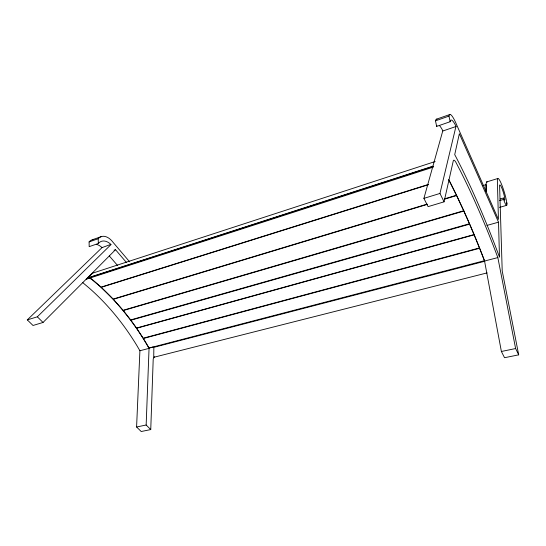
<?xml version="1.0" encoding="UTF-8"?>
<svg xmlns="http://www.w3.org/2000/svg" width="546" height="546" viewBox="0 0 546 546"><rect width="100%" height="100%" fill="white"/><g stroke="black" fill="none" stroke-linecap="round" stroke-linejoin="round"><path stroke-width="0.82" d="M82.828 282.705L89.046 287.933A307.152 234.002 -82 0 1 137.121 345.966L139.906 350.75L136.589 426.992L141.209 431.517L150.751 429.579L153.214 358.981L154.354 356.715M150.751 429.579L146.157 425.013L149.051 348.368L146.267 343.55A309.534 232.999 -83.1 0 0 98.396 284.978L91.68 279.32A9.398 6.149 71.6 0 0 86.138 279.245L43.032 322.461L33.006 325.477L27.3 319.881L102.027 247.618L110.879 244.369A16.66 10.367 70.1 0 0 98.321 243.489L89.182 246.655L89.1 241.912A16.517 10.429 69.7 0 1 93.625 239.482M439.537 125.662A20.714 4.109 72.5 0 1 442.82 130.74L423.901 198.369L428.084 206.641L444.062 201.836L453.33 160.654A11.923 2.3 73 0 1 455.855 162.203L460.251 170.659A434.254 110.524 78 0 1 495.481 251.296L497.843 257.589L515.622 348.539L518.7 354.845L504.538 357.719L501.385 351.488L484.555 261.043L482.166 254.818A428.317 118.646 78.5 0 0 448.587 179.511M444.062 201.836L439.967 193.448L456.006 126.228A20.871 3.788 72.6 0 0 450.17 121.717L448.976 116.107L435.503 120.816L436.65 126.399L450.17 121.717M497.829 178.508L486.575 181.941L486.029 184.07L486.063 191.673M126.515 262.571L115.52 249.699L86.138 279.245L433.394 167.096M27.3 319.881L37.346 316.81L111.043 244.533M92.356 239.742L101.433 236.561M436.541 119.164L449.904 114.483M89.1 241.912L98.219 238.725A16.626 10.313 69.8 0 1 113.165 242.451L129.607 261.8M442.929 130.972L456.115 126.46M114.018 250.205L115.52 249.699M435.169 161.534L92.772 273.109L87.394 278.003L432.896 166.202M433.62 166.264L87.046 278.351L87.544 278.18A9.732 6.368 71.6 0 1 88.111 278.078M428.549 184.391L101.078 287.135L91.721 279.033A9.732 6.368 71.6 0 0 89.298 278.098M428.678 184.637L101.269 287.305L113.159 299.078L427.163 204.115M423.901 198.369L439.967 193.448M482.91 185.62L486.165 184.63L486.193 190.417M444.287 198.935L456.524 195.236L449.331 180.753M427.3 204.388L113.35 299.283L123.068 310.299L463.759 210.722L456.661 195.516L444.424 199.215M500.238 198.969L503.473 198.027A4.47 0.662 73.4 0 0 504.845 199.147L504.497 196.833A8.422 1.256 73.4 0 0 501.726 187.797A8.422 1.256 73.4 0 0 499.583 185.299L502.211 271L518.7 354.845M499.563 200.587L503.61 199.406L503.473 198.027M499.515 207.398L506.736 205.316M486.964 225.416L498.518 222.181L459.35 133.709L454.716 154.668L455.357 155.801A453.173 116.141 78.1 0 1 499.481 257.118L498.518 222.181M149.092 348.041L484.5 260.667L479.668 248.266L143.373 338.486L149.092 348.041L153.269 346.922M139.906 350.75L149.051 348.368M484.555 261.043L497.843 257.589M484.834 261.241L153.856 347.338L153.733 357.302L487.107 272.898M136.589 426.992L146.157 425.013M501.385 351.488L515.622 348.539M37.346 316.81L43.032 322.461M102.027 247.618L101.863 247.461A16.551 10.483 70 0 0 96.417 244.362M109.309 255.958L117.683 265.622M448.976 116.107A20.823 3.761 72.5 0 1 456.558 124.618L498.443 219.458L497.372 180.624A15.124 2.252 73.4 0 1 501.296 183.681A15.124 2.252 73.4 0 1 506.763 202.668L506.92 204.436A8.326 1.235 73.5 0 1 505.48 204.033L505.036 203.126A8.326 1.235 73.5 0 1 503.61 199.406M506.763 202.668L506.9 203.958M98.219 238.725L98.321 243.489M436.65 126.399A20.714 4.109 72.5 0 1 436.889 125.532M486.575 181.941A15.029 2.45 73.4 0 1 487.23 182.098M435.503 120.816A20.659 4.081 72.5 0 1 437.08 119.205M463.909 211.049L123.266 310.544L130.644 319.922L469.505 223.724L463.909 211.049M469.683 224.133L130.876 320.222L136.52 328.05L474.105 234.555L469.683 224.133M474.215 234.821L136.657 328.248L143.202 338.213L479.524 247.911L474.215 234.821"/></g></svg>
